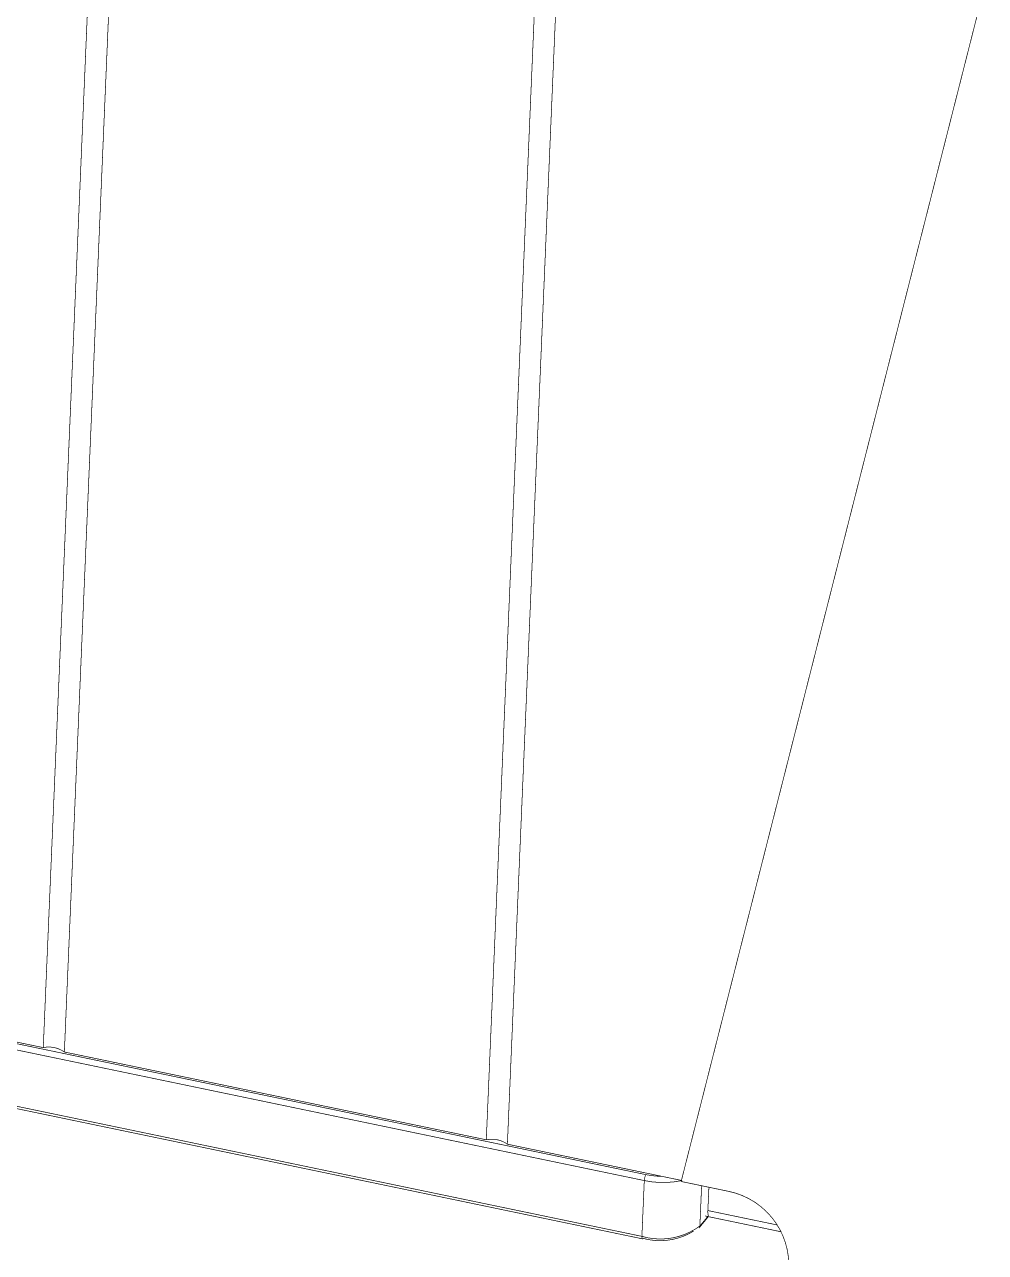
# Model space of a CAD drawing. Header units: inches. Extents: x 0 to 35.2, y -0.7 to 15.9.
# Drawn here: x 13.989 to 14.688, y 1.958 to 2.851 of the extents above; entities that cross this region are included whole.
import ezdxf

# ---------------------------------------------------------------- set-up
doc = ezdxf.new("R2010")
doc.units = ezdxf.units.IN
doc.header["$MEASUREMENT"] = 0
doc.layers.add('Dimensions', color=6, linetype='Continuous')

msp = doc.modelspace()

# ---------------------------------------------------------------- linework, layer by layer
at = {"layer": 'Dimensions', "const_width": 0.0005}
for points in [[(14.00239, 2.10693), (14.07036, 3.70107)], [(14.01775, 2.10374), (14.08571, 3.69788)], [(14.32481, 2.03986), (14.39182, 3.61161)], [(14.34016, 2.03667), (14.40708, 3.6064)], [(14.46662, 2.00954), (14.75825, 3.15793)], [(13.58002, 2.18907), (14.43979, 2.0102)], [(13.58129, 2.19336), (14.44106, 2.0145)], [(13.69534, 2.17081), (14.00239, 2.10693)], [(13.57829, 2.14847), (14.43805, 1.96961)], [(13.57877, 2.14665), (14.43853, 1.96779)], [(14.01775, 2.10374), (14.32481, 2.03986)], [(14.34016, 2.03667), (14.4672, 2.01024)], [(14.43805, 1.96961), (14.43979, 2.0102)], [(14.46662, 2.00954), (14.50079, 2.00243)], [(14.48025, 1.97717), (14.4815, 2.00645)], [(14.48605, 1.98839), (14.48683, 2.00534)], [(14.47971, 1.97572), (14.4864, 1.98384)], [(14.48025, 1.97717), (14.48643, 1.98468)], [(14.4841, 1.98444), (14.53948, 1.97292)], [(14.48605, 1.98839), (14.53656, 1.97789)], [(14.43805, 1.96907), (14.43805, 1.96961)], [(14.43805, 1.96907), (14.43809, 1.9686)], [(14.43809, 1.9686), (14.43818, 1.96823)], [(14.43818, 1.96823), (14.4383, 1.96796)], [(14.4383, 1.96796), (14.43846, 1.96781)], [(14.43846, 1.96781), (14.43853, 1.96779)]]:
    msp.add_lwpolyline(points, dxfattribs=at)
for points in [[(14.00239, 2.10693, -0.21008), (14.01775, 2.10374)], [(14.32481, 2.03986, -0.21008), (14.34016, 2.03667)], [(14.43979, 2.0102, -0.135237), (14.44106, 2.0145)], [(14.46678, 2.01015, -0.10341), (14.43979, 2.0102)], [(14.45272, 2.01325, -0.047496), (14.44106, 2.0145)], [(14.50079, 2.00243, -0.353766), (14.54499, 1.94935)], [(14.48643, 1.98468, -0.097623), (14.48605, 1.98839)], [(14.48025, 1.97717, -0.234897), (14.43805, 1.96961)], [(14.48025, 1.97717, -0.164097), (14.47971, 1.97572)], [(14.43908, 1.9681, -0.283287), (14.43853, 1.96779)], [(14.47549, 1.97334, -0.207833), (14.43908, 1.9681)]]:
    msp.add_lwpolyline(points, format="xyb", dxfattribs=at)
at = {"layer": 'Dimensions', "const_width": 0.00025}
for points in [[(14.00227, 2.10693, 1), (14.00252, 2.10693, 1)], [(14.00227, 2.10693, 1), (14.00252, 2.10693, 1)], [(14.00227, 2.10693, 1), (14.00252, 2.10693, 1)], [(14.01762, 2.10374, 1), (14.01787, 2.10374, 1)], [(14.01762, 2.10374, 1), (14.01787, 2.10374, 1)], [(14.01762, 2.10374, 1), (14.01787, 2.10374, 1)], [(14.32468, 2.03986, 1), (14.32493, 2.03986, 1)], [(14.32468, 2.03986, 1), (14.32493, 2.03986, 1)], [(14.32468, 2.03986, 1), (14.32493, 2.03986, 1)], [(14.34003, 2.03667, 1), (14.34028, 2.03667, 1)], [(14.34003, 2.03667, 1), (14.34028, 2.03667, 1)], [(14.34003, 2.03667, 1), (14.34028, 2.03667, 1)], [(14.43966, 2.0102, 1), (14.43991, 2.0102, 1)], [(14.43966, 2.0102, 1), (14.43991, 2.0102, 1)], [(14.43966, 2.0102, 1), (14.43991, 2.0102, 1)], [(14.43966, 2.0102, 1), (14.43991, 2.0102, 1)], [(14.44093, 2.0145, 1), (14.44118, 2.0145, 1)], [(14.44093, 2.0145, 1), (14.44118, 2.0145, 1)], [(14.44093, 2.0145, 1), (14.44118, 2.0145, 1)], [(14.45259, 2.01325, 1), (14.45284, 2.01325, 1)], [(14.46665, 2.01015, 1), (14.4669, 2.01015, 1)], [(14.46707, 2.01024, 1), (14.46732, 2.01024, 1)], [(14.4665, 2.00954, 1), (14.46675, 2.00954, 1)], [(14.4665, 2.00954, 1), (14.46675, 2.00954, 1)], [(14.48137, 2.00645, 1), (14.48162, 2.00645, 1)], [(14.4867, 2.00534, 1), (14.48695, 2.00534, 1)], [(14.50066, 2.00243, 1), (14.50091, 2.00243, 1)], [(14.50066, 2.00243, 1), (14.50091, 2.00243, 1)], [(14.48397, 1.98444, 1), (14.48422, 1.98444, 1)], [(14.48592, 1.98839, 1), (14.48617, 1.98839, 1)], [(14.48592, 1.98839, 1), (14.48617, 1.98839, 1)], [(14.48592, 1.98839, 1), (14.48617, 1.98839, 1)], [(14.48627, 1.98384, 1), (14.48652, 1.98384, 1)], [(14.48631, 1.98468, 1), (14.48656, 1.98468, 1)], [(14.48631, 1.98468, 1), (14.48656, 1.98468, 1)], [(14.47959, 1.97572, 1), (14.47984, 1.97572, 1)], [(14.47959, 1.97572, 1), (14.47984, 1.97572, 1)], [(14.48012, 1.97717, 1), (14.48037, 1.97717, 1)], [(14.48012, 1.97717, 1), (14.48037, 1.97717, 1)], [(14.48012, 1.97717, 1), (14.48037, 1.97717, 1)], [(14.48012, 1.97717, 1), (14.48037, 1.97717, 1)], [(14.53643, 1.97789, 1), (14.53668, 1.97789, 1)], [(14.43793, 1.96961, 1), (14.43818, 1.96961, 1)], [(14.43793, 1.96961, 1), (14.43818, 1.96961, 1)], [(14.43793, 1.96961, 1), (14.43818, 1.96961, 1)], [(14.43793, 1.96961, 1), (14.43818, 1.96961, 1)], [(14.43793, 1.96907, 1), (14.43818, 1.96907, 1)], [(14.43793, 1.96907, 1), (14.43818, 1.96907, 1)], [(14.43797, 1.9686, 1), (14.43822, 1.9686, 1)], [(14.43797, 1.9686, 1), (14.43822, 1.9686, 1)], [(14.43805, 1.96823, 1), (14.4383, 1.96823, 1)], [(14.43805, 1.96823, 1), (14.4383, 1.96823, 1)], [(14.43818, 1.96796, 1), (14.43843, 1.96796, 1)], [(14.43818, 1.96796, 1), (14.43843, 1.96796, 1)], [(14.43834, 1.96781, 1), (14.43859, 1.96781, 1)], [(14.43834, 1.96781, 1), (14.43859, 1.96781, 1)], [(14.43841, 1.96779, 1), (14.43866, 1.96779, 1)], [(14.43841, 1.96779, 1), (14.43866, 1.96779, 1)], [(14.43841, 1.96779, 1), (14.43866, 1.96779, 1)], [(14.43895, 1.9681, 1), (14.4392, 1.9681, 1)], [(14.43895, 1.9681, 1), (14.4392, 1.9681, 1)], [(14.47536, 1.97334, 1), (14.47561, 1.97334, 1)], [(14.53935, 1.97292, 1), (14.5396, 1.97292, 1)]]:
    msp.add_lwpolyline(points, format="xyb", close=True, dxfattribs=at)

doc.saveas('drawing.dxf')
